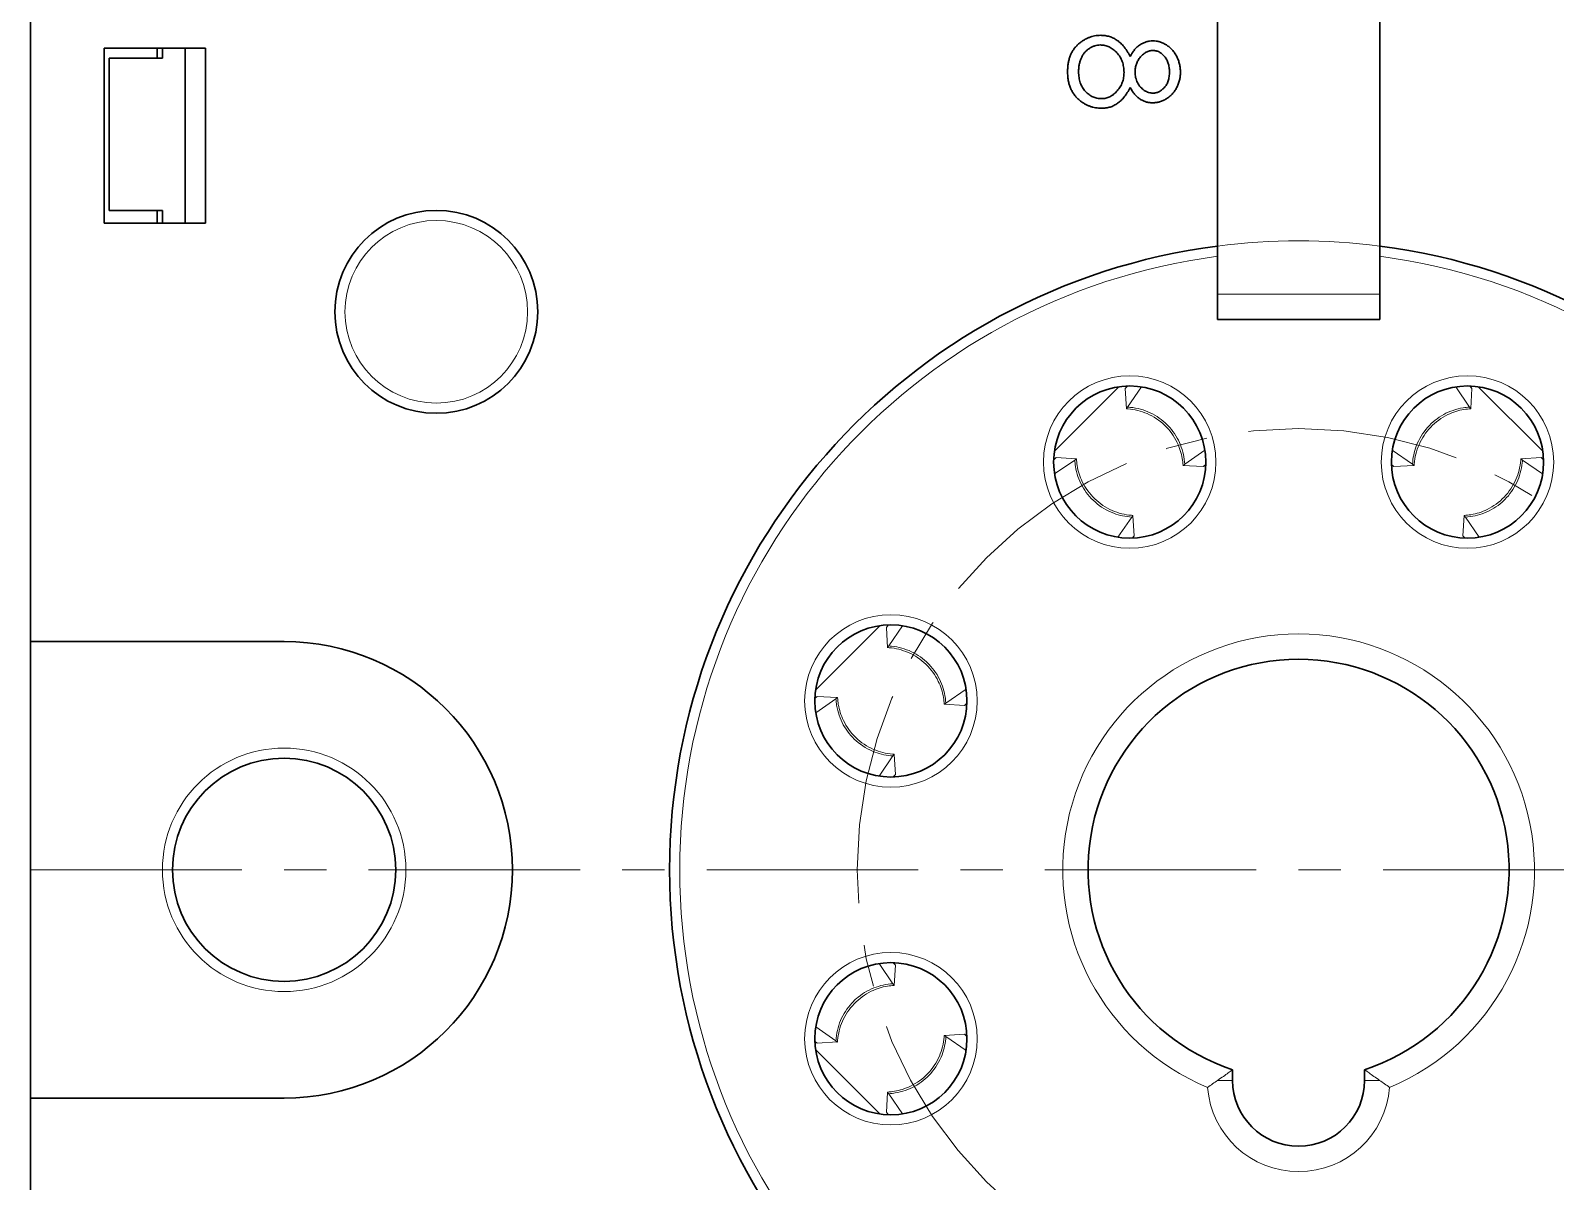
# Model space of a CAD drawing. Header units: millimetres. Extents: x 2473 to 2777, y 1336 to 1553.
# Drawn here: x 2542.92 to 2551.94, y 1510.72 to 1517.53 of the extents above; entities that cross this region are included whole.
import ezdxf

# ---------------------------------------------------------------- set-up
doc = ezdxf.new("R2010")
doc.units = ezdxf.units.MM
doc.linetypes.add('CENTER', pattern=[2, 1.25, -0.25, 0.25, -0.25])
for name, color, linetype, lineweight in [('Z_OM_CENTER', 4, 'CENTER', 13), ('Z_OM_OUTLINE', 7, 'Continuous', 30), ('Z_OM_THIN_LINE', 2, 'Continuous', 13)]:
    doc.layers.add(name, color=color, linetype=linetype, lineweight=lineweight)

msp = doc.modelspace()

# ---------------------------------------------------------------- linework, layer by layer
at = {"layer": 'Z_OM_CENTER'}
msp.add_line((2542.9231, 1512.5665), (2558.8231, 1512.5665), dxfattribs=at)
msp.add_circle((2550.4231, 1512.5665), 2.61, dxfattribs=at)
at = {"layer": 'Z_OM_OUTLINE'}
for p, q in [((2549.9431, 1522.7665), (2549.9431, 1516.2554)), ((2550.9031, 1516.2554), (2550.9031, 1522.7665)), ((2542.9231, 1513.9165), (2542.9231, 1519.7965)), ((2543.3581, 1517.4265), (2543.3581, 1516.3915)), ((2543.9581, 1517.4265), (2543.3581, 1517.4265)), ((2543.6731, 1517.4265), (2543.6731, 1517.3665)), ((2543.7031, 1517.3665), (2543.7031, 1517.4265)), ((2543.8381, 1517.4265), (2543.8381, 1516.3915)), ((2543.9581, 1516.3915), (2543.9581, 1517.4265)), ((2543.3881, 1516.4665), (2543.3881, 1517.3665)), ((2543.3881, 1517.3665), (2543.7031, 1517.3665)), ((2543.7031, 1516.4665), (2543.3881, 1516.4665)), ((2543.6731, 1516.4665), (2543.6731, 1516.3915)), ((2543.7031, 1516.3915), (2543.7031, 1516.4665)), ((2543.3581, 1516.3915), (2543.9581, 1516.3915)), ((2549.9431, 1516.1948), (2549.9431, 1515.8215)), ((2550.9031, 1515.8215), (2550.9031, 1516.1948)), ((2550.9031, 1515.8215), (2549.9431, 1515.8215)), ((2543.0731, 1513.9165), (2542.9231, 1513.9165)), ((2542.9231, 1513.8565), (2542.9231, 1513.9165)), ((2544.4231, 1513.9165), (2543.0731, 1513.9165)), ((2542.9231, 1513.8565), (2542.9231, 1511.2765)), ((2550.0331, 1511.3841), (2550.0331, 1511.3215)), ((2550.8131, 1511.3215), (2550.8131, 1511.3841)), ((2542.9231, 1511.2165), (2542.9231, 1511.2765)), ((2542.9231, 1511.2165), (2543.0731, 1511.2165)), ((2542.9231, 1505.3365), (2542.9231, 1511.2165)), ((2543.0731, 1511.2165), (2544.4231, 1511.2165))]:
    msp.add_line(p, q, dxfattribs=at)
for centre, radius in [((2545.3231, 1515.8665), 0.6), ((2549.4243, 1514.9778), 0.45), ((2551.4219, 1514.9778), 0.45), ((2548.0118, 1513.5653), 0.45), ((2544.4231, 1512.5665), 0.66), ((2548.0118, 1511.5676), 0.45)]:
    msp.add_circle(centre, radius, dxfattribs=at)
for centre, radius, start, end in [((2550.4231, 1512.5665), 3.72, 97.41367, 262.58633), ((2550.4231, 1512.5665), 3.72, 277.41367, 82.58633), ((2544.4231, 1512.5665), 1.35, 270, 90), ((2550.4231, 1512.5665), 1.245, 288.25538, 251.74462), ((2550.4231, 1511.3215), 0.39, 180, 0)]:
    msp.add_arc(centre, radius, start, end, dxfattribs=at)
for points, knots in [([(2549.0568, 1517.2868), (2549.057, 1517.2953), (2549.0575, 1517.3119), (2549.0602, 1517.3361), (2549.0651, 1517.3586), (2549.0716, 1517.3797), (2549.0803, 1517.399), (2549.091, 1517.4167), (2549.1033, 1517.4329), (2549.1177, 1517.4473), (2549.1332, 1517.46), (2549.1491, 1517.4711), (2549.1655, 1517.4804), (2549.1821, 1517.4883), (2549.1993, 1517.4943), (2549.2168, 1517.4985), (2549.2347, 1517.5011), (2549.2468, 1517.5015), (2549.2529, 1517.5016)], [0, 0, 0, 0, 0.078554, 0.152858, 0.223553, 0.290738, 0.355408, 0.418294, 0.48039, 0.543072, 0.604921, 0.664394, 0.721936, 0.778013, 0.833835, 0.888865, 0.944091, 1, 1, 1, 1]), ([(2549.2509, 1517.4447), (2549.2452, 1517.4444), (2549.2339, 1517.4439), (2549.2172, 1517.4401), (2549.201, 1517.4338), (2549.1855, 1517.4249), (2549.1711, 1517.4141), (2549.1583, 1517.401), (2549.1473, 1517.3859), (2549.1382, 1517.3689), (2549.1309, 1517.3503), (2549.1257, 1517.3301), (2549.1225, 1517.3086), (2549.1221, 1517.2938), (2549.122, 1517.2862)], [0, 0, 0, 0, 0.0749255, 0.1491945, 0.2245771, 0.3027299, 0.3823548, 0.4612145, 0.542631, 0.6269606, 0.7143537, 0.8048319, 0.9000909, 1, 1, 1, 1]), ([(2549.3906, 1517.2825), (2549.3905, 1517.2881), (2549.3903, 1517.2992), (2549.3881, 1517.3154), (2549.3851, 1517.331), (2549.3804, 1517.3459), (2549.3744, 1517.36), (2549.3673, 1517.3735), (2549.3587, 1517.3862), (2549.349, 1517.3981), (2549.3384, 1517.4089), (2549.3272, 1517.4185), (2549.3156, 1517.4266), (2549.3035, 1517.4332), (2549.291, 1517.4383), (2549.2781, 1517.442), (2549.2646, 1517.4442), (2549.2555, 1517.4445), (2549.2509, 1517.4447)], [0, 0, 0, 0, 0.071271, 0.139816, 0.206503, 0.271543, 0.336092, 0.399815, 0.464273, 0.529341, 0.593716, 0.655632, 0.7149, 0.772168, 0.828849, 0.885119, 0.942078, 1, 1, 1, 1]), ([(2549.2529, 1517.5016), (2549.2573, 1517.5015), (2549.2661, 1517.5013), (2549.2791, 1517.4999), (2549.2918, 1517.4976), (2549.3042, 1517.4945), (2549.3162, 1517.4902), (2549.3279, 1517.4851), (2549.3393, 1517.4791), (2549.3502, 1517.472), (2549.361, 1517.4642), (2549.3712, 1517.4549), (2549.3814, 1517.4448), (2549.3909, 1517.4332), (2549.4006, 1517.4208), (2549.4096, 1517.407), (2549.4187, 1517.3922), (2549.4241, 1517.3817), (2549.4269, 1517.3763)], [0, 0, 0, 0, 0.0588485, 0.1163054, 0.1726599, 0.2287605, 0.2845557, 0.3407401, 0.3971085, 0.4542808, 0.5127523, 0.573448, 0.6364163, 0.7023888, 0.7715029, 0.844198, 0.9200767, 1, 1, 1, 1]), ([(2549.4269, 1517.3763), (2549.4309, 1517.3837), (2549.4387, 1517.3979), (2549.4528, 1517.4169), (2549.4684, 1517.433), (2549.4854, 1517.4461), (2549.5034, 1517.4563), (2549.5222, 1517.4636), (2549.5416, 1517.4684), (2549.5548, 1517.4688), (2549.5615, 1517.4691)], [0, 0, 0, 0, 0.1458763, 0.2820157, 0.410969, 0.5347112, 0.6543962, 0.7701078, 0.884543, 1, 1, 1, 1]), ([(2549.5615, 1517.4691), (2549.5682, 1517.4688), (2549.5818, 1517.4682), (2549.6021, 1517.4634), (2549.622, 1517.4555), (2549.6415, 1517.4449), (2549.6597, 1517.4314), (2549.6762, 1517.4155), (2549.6905, 1517.3972), (2549.7026, 1517.3767), (2549.7125, 1517.3548), (2549.7192, 1517.3316), (2549.7236, 1517.3076), (2549.7241, 1517.2913), (2549.7244, 1517.283)], [0, 0, 0, 0, 0.0740604, 0.1488743, 0.2266737, 0.3081503, 0.3912005, 0.4739748, 0.5583406, 0.6454044, 0.733357, 0.8210873, 0.9092848, 1, 1, 1, 1]), ([(2549.5606, 1517.4121), (2549.5572, 1517.412), (2549.5507, 1517.4117), (2549.541, 1517.4099), (2549.5316, 1517.4068), (2549.5223, 1517.4025), (2549.5134, 1517.3971), (2549.5046, 1517.3905), (2549.4962, 1517.3825), (2549.488, 1517.3736), (2549.4805, 1517.3639), (2549.4737, 1517.3537), (2549.4684, 1517.343), (2549.4637, 1517.332), (2549.4601, 1517.3205), (2549.4576, 1517.3086), (2549.456, 1517.2964), (2549.4558, 1517.2881), (2549.4557, 1517.2839)], [0, 0, 0, 0, 0.054576, 0.10785, 0.16217, 0.217474, 0.274475, 0.334804, 0.398034, 0.465249, 0.53341, 0.600034, 0.665926, 0.731025, 0.796839, 0.863262, 0.930816, 1, 1, 1, 1]), ([(2549.6593, 1517.2862), (2549.6592, 1517.2906), (2549.6589, 1517.2993), (2549.6577, 1517.3121), (2549.6554, 1517.3243), (2549.6522, 1517.3359), (2549.6482, 1517.347), (2549.643, 1517.3573), (2549.6372, 1517.3672), (2549.6303, 1517.3764), (2549.6229, 1517.3847), (2549.6151, 1517.3921), (2549.6068, 1517.3981), (2549.5983, 1517.4033), (2549.5893, 1517.4072), (2549.5801, 1517.4099), (2549.5704, 1517.4119), (2549.5639, 1517.412), (2549.5606, 1517.4121)], [0, 0, 0, 0, 0.075221, 0.147165, 0.216383, 0.283941, 0.350301, 0.414972, 0.479181, 0.544184, 0.607558, 0.667324, 0.725168, 0.781029, 0.834891, 0.889471, 0.944089, 1, 1, 1, 1]), ([(2549.1265, 1517.1183), (2549.121, 1517.1233), (2549.11, 1517.1333), (2549.0956, 1517.1505), (2549.0836, 1517.1694), (2549.0738, 1517.1899), (2549.0662, 1517.2119), (2549.0607, 1517.2355), (2549.0575, 1517.2606), (2549.0571, 1517.2779), (2549.0568, 1517.2868)], [0, 0, 0, 0, 0.119283, 0.237093, 0.354796, 0.474576, 0.59746, 0.724926, 0.858883, 1, 1, 1, 1]), ([(2549.122, 1517.2862), (2549.1221, 1517.2802), (2549.1223, 1517.2686), (2549.1242, 1517.2517), (2549.1274, 1517.2358), (2549.1317, 1517.2208), (2549.1374, 1517.2067), (2549.1445, 1517.1935), (2549.1526, 1517.1811), (2549.1622, 1517.1701), (2549.1725, 1517.16), (2549.1833, 1517.1512), (2549.1945, 1517.1438), (2549.2062, 1517.1378), (2549.2182, 1517.133), (2549.2307, 1517.1296), (2549.2437, 1517.1275), (2549.2525, 1517.1273), (2549.2569, 1517.1272)], [0, 0, 0, 0, 0.076539, 0.149123, 0.218771, 0.28534, 0.350781, 0.414576, 0.477614, 0.540787, 0.602606, 0.662422, 0.720006, 0.775964, 0.831158, 0.886696, 0.942567, 1, 1, 1, 1]), ([(2549.2569, 1517.1272), (2549.2613, 1517.1273), (2549.2698, 1517.1276), (2549.2825, 1517.1297), (2549.2947, 1517.1333), (2549.3066, 1517.1385), (2549.3181, 1517.1448), (2549.3293, 1517.1527), (2549.34, 1517.162), (2549.3502, 1517.1726), (2549.3597, 1517.1842), (2549.3681, 1517.1964), (2549.3749, 1517.2094), (2549.3807, 1517.2229), (2549.3852, 1517.237), (2549.3883, 1517.2516), (2549.3903, 1517.2669), (2549.3905, 1517.2772), (2549.3906, 1517.2825)], [0, 0, 0, 0, 0.057334, 0.113052, 0.169164, 0.225971, 0.283742, 0.343364, 0.406235, 0.471713, 0.538317, 0.603371, 0.667636, 0.732253, 0.797026, 0.863062, 0.930364, 1, 1, 1, 1]), ([(2549.4557, 1517.2839), (2549.4559, 1517.2785), (2549.4562, 1517.2677), (2549.4592, 1517.2519), (2549.4637, 1517.2365), (2549.4702, 1517.2217), (2549.4781, 1517.2079), (2549.4874, 1517.1955), (2549.4984, 1517.1849), (2549.5104, 1517.1759), (2549.5231, 1517.1689), (2549.5358, 1517.1635), (2549.5488, 1517.1603), (2549.5575, 1517.1599), (2549.5618, 1517.1597)], [0, 0, 0, 0, 0.089713, 0.178541, 0.266908, 0.356931, 0.445731, 0.530796, 0.614591, 0.698244, 0.779084, 0.855316, 0.928538, 1, 1, 1, 1]), ([(2549.7244, 1517.283), (2549.7241, 1517.2749), (2549.7236, 1517.259), (2549.7193, 1517.2355), (2549.7121, 1517.2131), (2549.7024, 1517.1918), (2549.6902, 1517.172), (2549.6757, 1517.1544), (2549.6594, 1517.1389), (2549.6412, 1517.126), (2549.6217, 1517.1157), (2549.6014, 1517.1083), (2549.5807, 1517.1036), (2549.5667, 1517.103), (2549.5597, 1517.1027)], [0, 0, 0, 0, 0.0893862, 0.1762594, 0.2630042, 0.3498012, 0.4354314, 0.5192022, 0.601265, 0.684145, 0.7658684, 0.8449177, 0.9223003, 1, 1, 1, 1]), ([(2549.5618, 1517.1597), (2549.5649, 1517.1598), (2549.5708, 1517.16), (2549.5797, 1517.1616), (2549.5884, 1517.1641), (2549.5968, 1517.1678), (2549.6052, 1517.1722), (2549.6133, 1517.1779), (2549.6213, 1517.1844), (2549.6289, 1517.192), (2549.6361, 1517.2005), (2549.6423, 1517.2101), (2549.6475, 1517.2206), (2549.6519, 1517.2319), (2549.6552, 1517.2442), (2549.6576, 1517.2574), (2549.659, 1517.2715), (2549.6592, 1517.2812), (2549.6593, 1517.2862)], [0, 0, 0, 0, 0.050877, 0.100984, 0.151695, 0.202988, 0.255805, 0.311371, 0.368807, 0.430023, 0.492497, 0.556592, 0.622183, 0.690346, 0.761503, 0.836437, 0.915529, 1, 1, 1, 1]), ([(2549.4269, 1517.1929), (2549.4242, 1517.1878), (2549.4189, 1517.1777), (2549.4103, 1517.1633), (2549.4016, 1517.1499), (2549.3924, 1517.1377), (2549.383, 1517.1266), (2549.3733, 1517.1165), (2549.3634, 1517.1074), (2549.353, 1517.0995), (2549.3424, 1517.0925), (2549.3313, 1517.0866), (2549.32, 1517.0815), (2549.3083, 1517.0774), (2549.2963, 1517.0741), (2549.2838, 1517.0718), (2549.2711, 1517.0705), (2549.2624, 1517.0703), (2549.2581, 1517.0702)], [0, 0, 0, 0, 0.079014, 0.154585, 0.226862, 0.295893, 0.361596, 0.424657, 0.485332, 0.544011, 0.600974, 0.657857, 0.713988, 0.769479, 0.826138, 0.882891, 0.940704, 1, 1, 1, 1]), ([(2549.5597, 1517.1027), (2549.5528, 1517.103), (2549.5393, 1517.1035), (2549.5196, 1517.1078), (2549.5011, 1517.1151), (2549.4837, 1517.1249), (2549.4676, 1517.1379), (2549.4527, 1517.1536), (2549.4387, 1517.172), (2549.4309, 1517.1858), (2549.4269, 1517.1929)], [0, 0, 0, 0, 0.121933, 0.239469, 0.354795, 0.471503, 0.5923, 0.719236, 0.854858, 1, 1, 1, 1]), ([(2549.2581, 1517.0702), (2549.252, 1517.0703), (2549.2399, 1517.0706), (2549.222, 1517.073), (2549.2046, 1517.0766), (2549.1878, 1517.082), (2549.1715, 1517.0887), (2549.156, 1517.0972), (2549.1407, 1517.1067), (2549.1313, 1517.1144), (2549.1265, 1517.1183)], [0, 0, 0, 0, 0.128164, 0.253685, 0.377344, 0.500524, 0.6229, 0.745827, 0.871389, 1, 1, 1, 1]), ([(2549.9431, 1516.2554), (2549.9431, 1516.2554), (2549.9431, 1516.2487), (2549.9431, 1516.2264), (2549.9431, 1516.2108), (2549.9431, 1516.1948)], [0, 0, 0, 0, 0.5, 0.5, 1, 1, 1, 1]), ([(2550.9031, 1516.1948), (2550.9031, 1516.2108), (2550.9031, 1516.2263), (2550.9031, 1516.2487), (2550.9031, 1516.2554), (2550.9031, 1516.2554)], [0, 0, 0, 0, 0.5, 0.5, 1, 1, 1, 1])]:
    msp.add_open_spline(points, degree=3, knots=knots, dxfattribs=at)
at = {"layer": 'Z_OM_THIN_LINE'}
for p, q in [((2549.9431, 1515.9715), (2550.9031, 1515.9715)), ((2548.9788, 1515.0414), (2549.3607, 1515.4233)), ((2549.4106, 1515.4276), (2549.3977, 1515.413)), ((2549.4086, 1515.4275), (2549.3977, 1515.413)), ((2549.4051, 1515.2927), (2549.3977, 1515.413)), ((2549.412, 1515.3028), (2549.4939, 1515.4224)), ((2551.4342, 1515.3028), (2551.3523, 1515.4224)), ((2551.4357, 1515.4276), (2551.4485, 1515.413)), ((2551.4377, 1515.4275), (2551.4485, 1515.413)), ((2551.4413, 1515.2954), (2551.4485, 1515.413)), ((2551.4856, 1515.4233), (2551.8674, 1515.0414)), ((2549.4049, 1515.2954), (2549.412, 1515.3028)), ((2549.405, 1515.2933), (2549.4049, 1515.2954)), ((2551.4342, 1515.3028), (2551.4413, 1515.2954)), ((2551.4413, 1515.2954), (2551.4412, 1515.2933)), ((2548.9745, 1514.9915), (2548.9891, 1515.0044)), ((2548.9746, 1514.9935), (2548.9891, 1515.0044)), ((2549.0993, 1514.9901), (2548.9797, 1514.9081)), ((2549.1067, 1514.9972), (2548.9891, 1515.0044)), ((2549.0993, 1514.9901), (2549.1067, 1514.9972)), ((2549.1067, 1514.9972), (2549.1088, 1514.9971)), ((2549.8689, 1515.0474), (2549.7494, 1514.9655)), ((2550.9773, 1515.0474), (2551.0969, 1514.9655)), ((2551.7368, 1514.997), (2551.8572, 1515.0044)), ((2551.7375, 1514.9971), (2551.7395, 1514.9972)), ((2551.7395, 1514.9972), (2551.747, 1514.9901)), ((2551.747, 1514.9901), (2551.8665, 1514.9081)), ((2551.8717, 1514.9915), (2551.8572, 1515.0044)), ((2551.8716, 1514.9935), (2551.8572, 1515.0044)), ((2549.8596, 1514.9512), (2549.7392, 1514.9585)), ((2549.7419, 1514.9584), (2549.7399, 1514.9585)), ((2549.7494, 1514.9655), (2549.7419, 1514.9584)), ((2549.8741, 1514.964), (2549.8596, 1514.9512)), ((2549.8596, 1514.9512), (2549.874, 1514.962)), ((2550.9721, 1514.964), (2550.9867, 1514.9512)), ((2550.9867, 1514.9512), (2550.9722, 1514.962)), ((2550.9867, 1514.9512), (2551.1043, 1514.9584)), ((2551.1043, 1514.9584), (2551.0969, 1514.9655)), ((2551.1064, 1514.9585), (2551.1043, 1514.9584)), ((2549.3547, 1514.5332), (2549.4366, 1514.6527)), ((2549.4437, 1514.6602), (2549.4366, 1514.6527)), ((2549.4436, 1514.6622), (2549.4437, 1514.6602)), ((2549.4509, 1514.5425), (2549.4437, 1514.6602)), ((2551.3953, 1514.5425), (2551.4027, 1514.6629)), ((2551.4025, 1514.6602), (2551.4026, 1514.6622)), ((2551.4096, 1514.6527), (2551.4025, 1514.6602)), ((2551.4916, 1514.5332), (2551.4096, 1514.6527)), ((2549.4381, 1514.528), (2549.4509, 1514.5425)), ((2549.4509, 1514.5425), (2549.4401, 1514.5281)), ((2551.4082, 1514.528), (2551.3953, 1514.5425)), ((2551.3953, 1514.5425), (2551.4062, 1514.5281)), ((2547.5663, 1513.6289), (2547.9482, 1514.0107)), ((2547.9981, 1514.015), (2547.9852, 1514.0005)), ((2547.996, 1514.015), (2547.9852, 1514.0005)), ((2547.9925, 1513.8802), (2547.9852, 1514.0005)), ((2547.9995, 1513.8903), (2548.0814, 1514.0098)), ((2547.9924, 1513.8829), (2547.9995, 1513.8903)), ((2547.9925, 1513.8808), (2547.9924, 1513.8829)), ((2547.562, 1513.579), (2547.5765, 1513.5919)), ((2547.5621, 1513.581), (2547.5765, 1513.5919)), ((2547.6868, 1513.5776), (2547.5672, 1513.4956)), ((2547.6942, 1513.5847), (2547.5765, 1513.5919)), ((2547.6868, 1513.5776), (2547.6942, 1513.5847)), ((2547.6942, 1513.5847), (2547.6963, 1513.5846)), ((2548.4471, 1513.5386), (2548.3267, 1513.546)), ((2548.3294, 1513.5458), (2548.3273, 1513.546)), ((2548.3368, 1513.5529), (2548.3294, 1513.5458)), ((2548.4564, 1513.6349), (2548.3368, 1513.5529)), ((2548.4616, 1513.5515), (2548.4471, 1513.5386)), ((2548.4471, 1513.5386), (2548.4615, 1513.5495)), ((2547.9422, 1513.1207), (2548.0241, 1513.2402)), ((2548.0312, 1513.2476), (2548.0241, 1513.2402)), ((2548.0311, 1513.2497), (2548.0312, 1513.2476)), ((2548.0384, 1513.13), (2548.0312, 1513.2476)), ((2548.0255, 1513.1155), (2548.0384, 1513.13)), ((2548.0384, 1513.13), (2548.0275, 1513.1155)), ((2548.0255, 1512.0174), (2548.0384, 1512.0029)), ((2548.0384, 1512.0029), (2548.0275, 1512.0174)), ((2547.9422, 1512.0122), (2548.0241, 1511.8927)), ((2548.0384, 1512.0029), (2548.0311, 1511.8826)), ((2548.0241, 1511.8927), (2548.0312, 1511.8853)), ((2548.0312, 1511.8853), (2548.0311, 1511.8832)), ((2547.6868, 1511.5553), (2547.5672, 1511.6373)), ((2548.3273, 1511.5869), (2548.3294, 1511.5871)), ((2548.4471, 1511.5943), (2548.3294, 1511.5871)), ((2548.3294, 1511.5871), (2548.3368, 1511.58)), ((2548.4564, 1511.498), (2548.3368, 1511.58)), ((2548.4616, 1511.5814), (2548.4471, 1511.5943)), ((2548.4471, 1511.5943), (2548.4615, 1511.5834)), ((2547.562, 1511.5539), (2547.5765, 1511.541)), ((2547.5621, 1511.5519), (2547.5765, 1511.541)), ((2547.9482, 1511.1222), (2547.5663, 1511.504)), ((2547.6969, 1511.5484), (2547.5765, 1511.541)), ((2547.6942, 1511.5482), (2547.6868, 1511.5553)), ((2547.6963, 1511.5483), (2547.6942, 1511.5482)), ((2549.9442, 1511.3215), (2550.0331, 1511.3215)), ((2550.9021, 1511.3215), (2550.8131, 1511.3215)), ((2547.9924, 1511.25), (2547.9852, 1511.1324)), ((2547.9924, 1511.25), (2547.9925, 1511.2521)), ((2547.9995, 1511.2426), (2547.9924, 1511.25)), ((2547.9995, 1511.2426), (2548.0814, 1511.1231)), ((2547.9981, 1511.1179), (2547.9852, 1511.1324)), ((2547.996, 1511.1179), (2547.9852, 1511.1324))]:
    msp.add_line(p, q, dxfattribs=at)
for centre, radius in [((2545.3231, 1515.8665), 0.54), ((2549.4243, 1514.9778), 0.51), ((2551.4219, 1514.9778), 0.51), ((2548.0118, 1513.5653), 0.51), ((2544.4231, 1512.5665), 0.72), ((2548.0118, 1511.5676), 0.51)]:
    msp.add_circle(centre, radius, dxfattribs=at)
for centre, radius, start, end in [((2550.4231, 1512.5665), 3.72, 82.58633, 97.41367), ((2550.4231, 1512.5665), 3.66, 97.53591, 262.46409), ((2550.4231, 1512.5665), 3.66, 277.53591, 82.46409), ((2550.4231, 1512.5665), 1.395, 292.70138, 247.29862), ((2550.4231, 1511.3215), 0.54, 184.45315, 355.54685)]:
    msp.add_arc(centre, radius, start, end, dxfattribs=at)
for points, knots in [([(2549.7399, 1514.9585), (2549.7386, 1514.9718), (2549.7343, 1515.0182), (2549.7065, 1515.1037), (2549.6366, 1515.2005), (2549.5325, 1515.2696), (2549.4495, 1515.2902), (2549.4081, 1515.2931), (2549.405, 1515.2933)], [0, 0, 0, 0, 0.078186, 0.272228, 0.514044, 0.755885, 0.981738, 1, 1, 1, 1]), ([(2549.412, 1515.3028), (2549.412, 1515.3028), (2549.4175, 1515.3026), (2549.4634, 1515.2989), (2549.5488, 1515.2755), (2549.6231, 1515.2231), (2549.6837, 1515.1584), (2549.7301, 1515.0829), (2549.7472, 1515.0041), (2549.7494, 1514.9655), (2549.7494, 1514.9655)], [0, 0, 0, 0, 0.000035, 0.031778, 0.265569, 0.499916, 0.544371, 0.776643, 0.999966, 1, 1, 1, 1]), ([(2551.0969, 1514.9655), (2551.0969, 1514.9655), (2551.0989, 1515.0017), (2551.1153, 1515.0809), (2551.1787, 1515.1861), (2551.2776, 1515.2653), (2551.3684, 1515.2963), (2551.4214, 1515.3022), (2551.4342, 1515.3028), (2551.4342, 1515.3028)], [0, 0, 0, 0, 0.000034, 0.209521, 0.458308, 0.692394, 0.926109, 0.999965, 1, 1, 1, 1]), ([(2551.4412, 1515.2933), (2551.4279, 1515.2921), (2551.3815, 1515.2878), (2551.296, 1515.26), (2551.1992, 1515.1901), (2551.1301, 1515.086), (2551.1095, 1515.003), (2551.1066, 1514.9616), (2551.1064, 1514.9585)], [0, 0, 0, 0, 0.078186, 0.272228, 0.514044, 0.755885, 0.981738, 1, 1, 1, 1]), ([(2549.4366, 1514.6527), (2549.4366, 1514.6527), (2549.4004, 1514.6547), (2549.3212, 1514.6712), (2549.216, 1514.7345), (2549.1368, 1514.8334), (2549.1058, 1514.9242), (2549.0999, 1514.9773), (2549.0993, 1514.9901), (2549.0993, 1514.9901)], [0, 0, 0, 0, 0.000035, 0.209521, 0.458308, 0.692394, 0.926109, 0.999966, 1, 1, 1, 1]), ([(2549.1088, 1514.9971), (2549.11, 1514.9838), (2549.1143, 1514.9374), (2549.1421, 1514.8519), (2549.212, 1514.7551), (2549.3161, 1514.6859), (2549.3991, 1514.6653), (2549.4405, 1514.6625), (2549.4436, 1514.6622)], [0, 0, 0, 0, 0.0781862, 0.2722279, 0.5140442, 0.7558852, 0.9817385, 1, 1, 1, 1]), ([(2551.4026, 1514.6622), (2551.4159, 1514.6635), (2551.4623, 1514.6678), (2551.5478, 1514.6956), (2551.6446, 1514.7655), (2551.7138, 1514.8696), (2551.7344, 1514.9525), (2551.7372, 1514.994), (2551.7375, 1514.9971)], [0, 0, 0, 0, 0.078186, 0.272228, 0.514044, 0.755885, 0.981738, 1, 1, 1, 1]), ([(2551.747, 1514.9901), (2551.747, 1514.9901), (2551.7467, 1514.9846), (2551.743, 1514.9387), (2551.7197, 1514.8533), (2551.6672, 1514.779), (2551.6025, 1514.7184), (2551.527, 1514.672), (2551.4483, 1514.6548), (2551.4096, 1514.6527), (2551.4096, 1514.6527)], [0, 0, 0, 0, 0.000034, 0.031778, 0.265569, 0.499916, 0.544371, 0.776643, 0.999965, 1, 1, 1, 1]), ([(2548.3273, 1513.546), (2548.3261, 1513.5593), (2548.3218, 1513.6057), (2548.294, 1513.6911), (2548.2241, 1513.7879), (2548.12, 1513.8571), (2548.037, 1513.8777), (2547.9956, 1513.8806), (2547.9925, 1513.8808)], [0, 0, 0, 0, 0.078186, 0.272228, 0.514044, 0.755885, 0.981738, 1, 1, 1, 1]), ([(2547.9995, 1513.8903), (2547.9995, 1513.8903), (2548.005, 1513.89), (2548.0509, 1513.8864), (2548.1363, 1513.863), (2548.2105, 1513.8105), (2548.2711, 1513.7459), (2548.3176, 1513.6704), (2548.3347, 1513.5916), (2548.3368, 1513.5529), (2548.3368, 1513.5529)], [0, 0, 0, 0, 0.000034, 0.031778, 0.265569, 0.499916, 0.544371, 0.776643, 0.999965, 1, 1, 1, 1]), ([(2548.0241, 1513.2402), (2548.0241, 1513.2402), (2547.9878, 1513.2422), (2547.9086, 1513.2586), (2547.8035, 1513.322), (2547.7243, 1513.4209), (2547.6932, 1513.5117), (2547.6874, 1513.5648), (2547.6868, 1513.5776), (2547.6868, 1513.5776)], [0, 0, 0, 0, 0.000034, 0.209521, 0.458308, 0.692394, 0.926109, 0.999965, 1, 1, 1, 1]), ([(2547.6963, 1513.5846), (2547.6975, 1513.5712), (2547.7018, 1513.5248), (2547.7296, 1513.4394), (2547.7995, 1513.3426), (2547.9036, 1513.2734), (2547.9866, 1513.2528), (2548.028, 1513.2499), (2548.0311, 1513.2497)], [0, 0, 0, 0, 0.078186, 0.272228, 0.514044, 0.755885, 0.981738, 1, 1, 1, 1]), ([(2547.6868, 1511.5553), (2547.6868, 1511.5553), (2547.687, 1511.5608), (2547.6907, 1511.6067), (2547.714, 1511.6922), (2547.7665, 1511.7664), (2547.8312, 1511.827), (2547.9067, 1511.8734), (2547.9854, 1511.8906), (2548.0241, 1511.8927), (2548.0241, 1511.8927)], [0, 0, 0, 0, 0.000035, 0.031778, 0.265569, 0.499916, 0.544371, 0.776643, 0.999966, 1, 1, 1, 1]), ([(2548.0311, 1511.8832), (2548.0178, 1511.882), (2547.9714, 1511.8777), (2547.8859, 1511.8498), (2547.7891, 1511.7799), (2547.7199, 1511.6759), (2547.6993, 1511.5929), (2547.6965, 1511.5514), (2547.6963, 1511.5483)], [0, 0, 0, 0, 0.078186, 0.272228, 0.514044, 0.755885, 0.981738, 1, 1, 1, 1]), ([(2547.9925, 1511.2521), (2548.0058, 1511.2533), (2548.0522, 1511.2576), (2548.1377, 1511.2855), (2548.2345, 1511.3554), (2548.3037, 1511.4594), (2548.3242, 1511.5424), (2548.3271, 1511.5838), (2548.3273, 1511.5869)], [0, 0, 0, 0, 0.0781862, 0.2722279, 0.5140442, 0.7558852, 0.9817385, 1, 1, 1, 1]), ([(2548.3368, 1511.58), (2548.3368, 1511.58), (2548.3349, 1511.5437), (2548.3184, 1511.4645), (2548.2551, 1511.3593), (2548.1562, 1511.2801), (2548.0654, 1511.2491), (2548.0123, 1511.2432), (2547.9995, 1511.2426), (2547.9995, 1511.2426)], [0, 0, 0, 0, 0.000035, 0.209521, 0.458308, 0.692394, 0.926109, 0.999966, 1, 1, 1, 1]), ([(2549.9442, 1511.3215), (2549.9683, 1511.338), (2549.9901, 1511.3534), (2550.0228, 1511.3766), (2550.0331, 1511.3841), (2550.0331, 1511.3841)], [0, 0, 0, 0, 0.5, 0.5, 1, 1, 1, 1]), ([(2550.8131, 1511.3841), (2550.8131, 1511.3841), (2550.8233, 1511.3767), (2550.8561, 1511.3534), (2550.8779, 1511.338), (2550.9021, 1511.3215)], [0, 0, 0, 0, 0.5, 0.5, 1, 1, 1, 1])]:
    msp.add_open_spline(points, degree=3, knots=knots, dxfattribs=at)
for points in [[(2549.9442, 1511.3215), (2549.9248, 1511.3082), (2549.9047, 1511.294), (2549.8847, 1511.2795)], [(2550.9021, 1511.3215), (2550.9214, 1511.3082), (2550.9415, 1511.294), (2550.9615, 1511.2795)]]:
    msp.add_open_spline(points, degree=3, dxfattribs=at)

doc.saveas('drawing.dxf')
